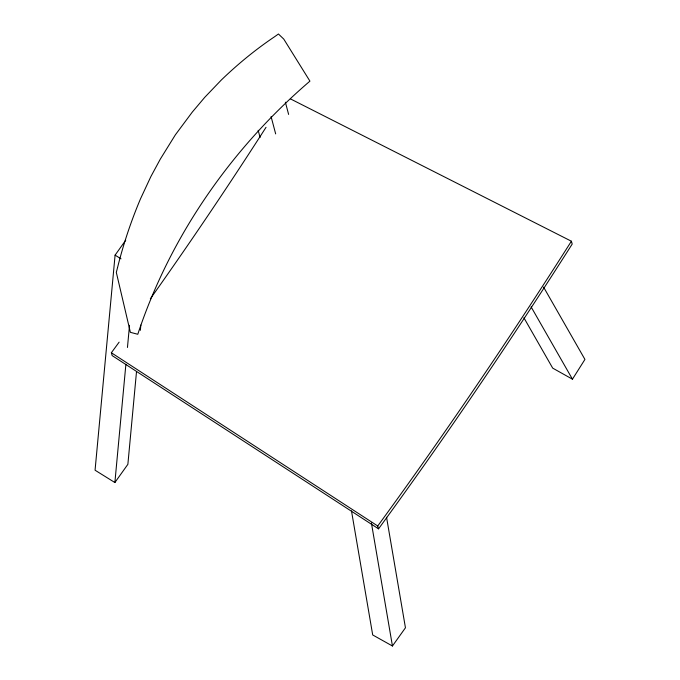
<?xml version="1.0" encoding="UTF-8"?>
<svg xmlns="http://www.w3.org/2000/svg" width="680" height="680" viewBox="0 0 680 680"><rect width="100%" height="100%" fill="white"/><g stroke="black" fill="none" stroke-linecap="round" stroke-linejoin="round"><path stroke-width="1.02" d="M125.723 240.227L115.09 255.136L95.064 470.212L114.877 482.537L127.874 464.321L136.527 371.458M114.877 482.537L125.885 364.352M127.457 347.471L129.514 325.312M140.352 330.31L140.845 325.031M523.898 317.764L552.696 368.126L572.45 379.185L584.936 359.423L543.567 287.087M571.395 241.222L570.979 241.868A1649.535 457.631 -60.1 0 1 378.165 525.402L377.731 525.988L378.548 528.844A1657.075 459.723 -60.1 0 0 572.203 244.069L571.395 241.222L290.385 98.855M351.483 510.892L372.7 634.95L392.445 646L405.45 627.784L386.554 517.284M378.548 528.844L112.174 355.606L111.358 352.75L111.749 352.214A1337.653 371.11 -60.1 0 0 119.127 342.15M115.09 255.136L121.031 258.825M111.358 352.75L377.731 525.988M531.08 306.841L572.45 379.185M285.379 102.187L288.618 114.419M271.082 116.586L275.672 133.909M258.179 130.322L260.083 137.496M371.407 522.988L392.445 646M266.033 127.305A1337.653 371.11 -60.1 0 1 150.331 298.809M117.572 267.478L116.314 272.399L130.381 332.333L137.785 334.271C170.315 236.062 231.54 148.308 309.927 81.133L283.764 39.083L278.443 34L274.575 36.745C255.57 49.529 237.796 64.107 221.323 80.01L204.765 97.316L192.295 112.081L175.355 134.844L160.31 159.12L150.9 176.519L140.471 198.9C131.078 221.127 123.394 244.06 117.572 267.478"/></g></svg>
